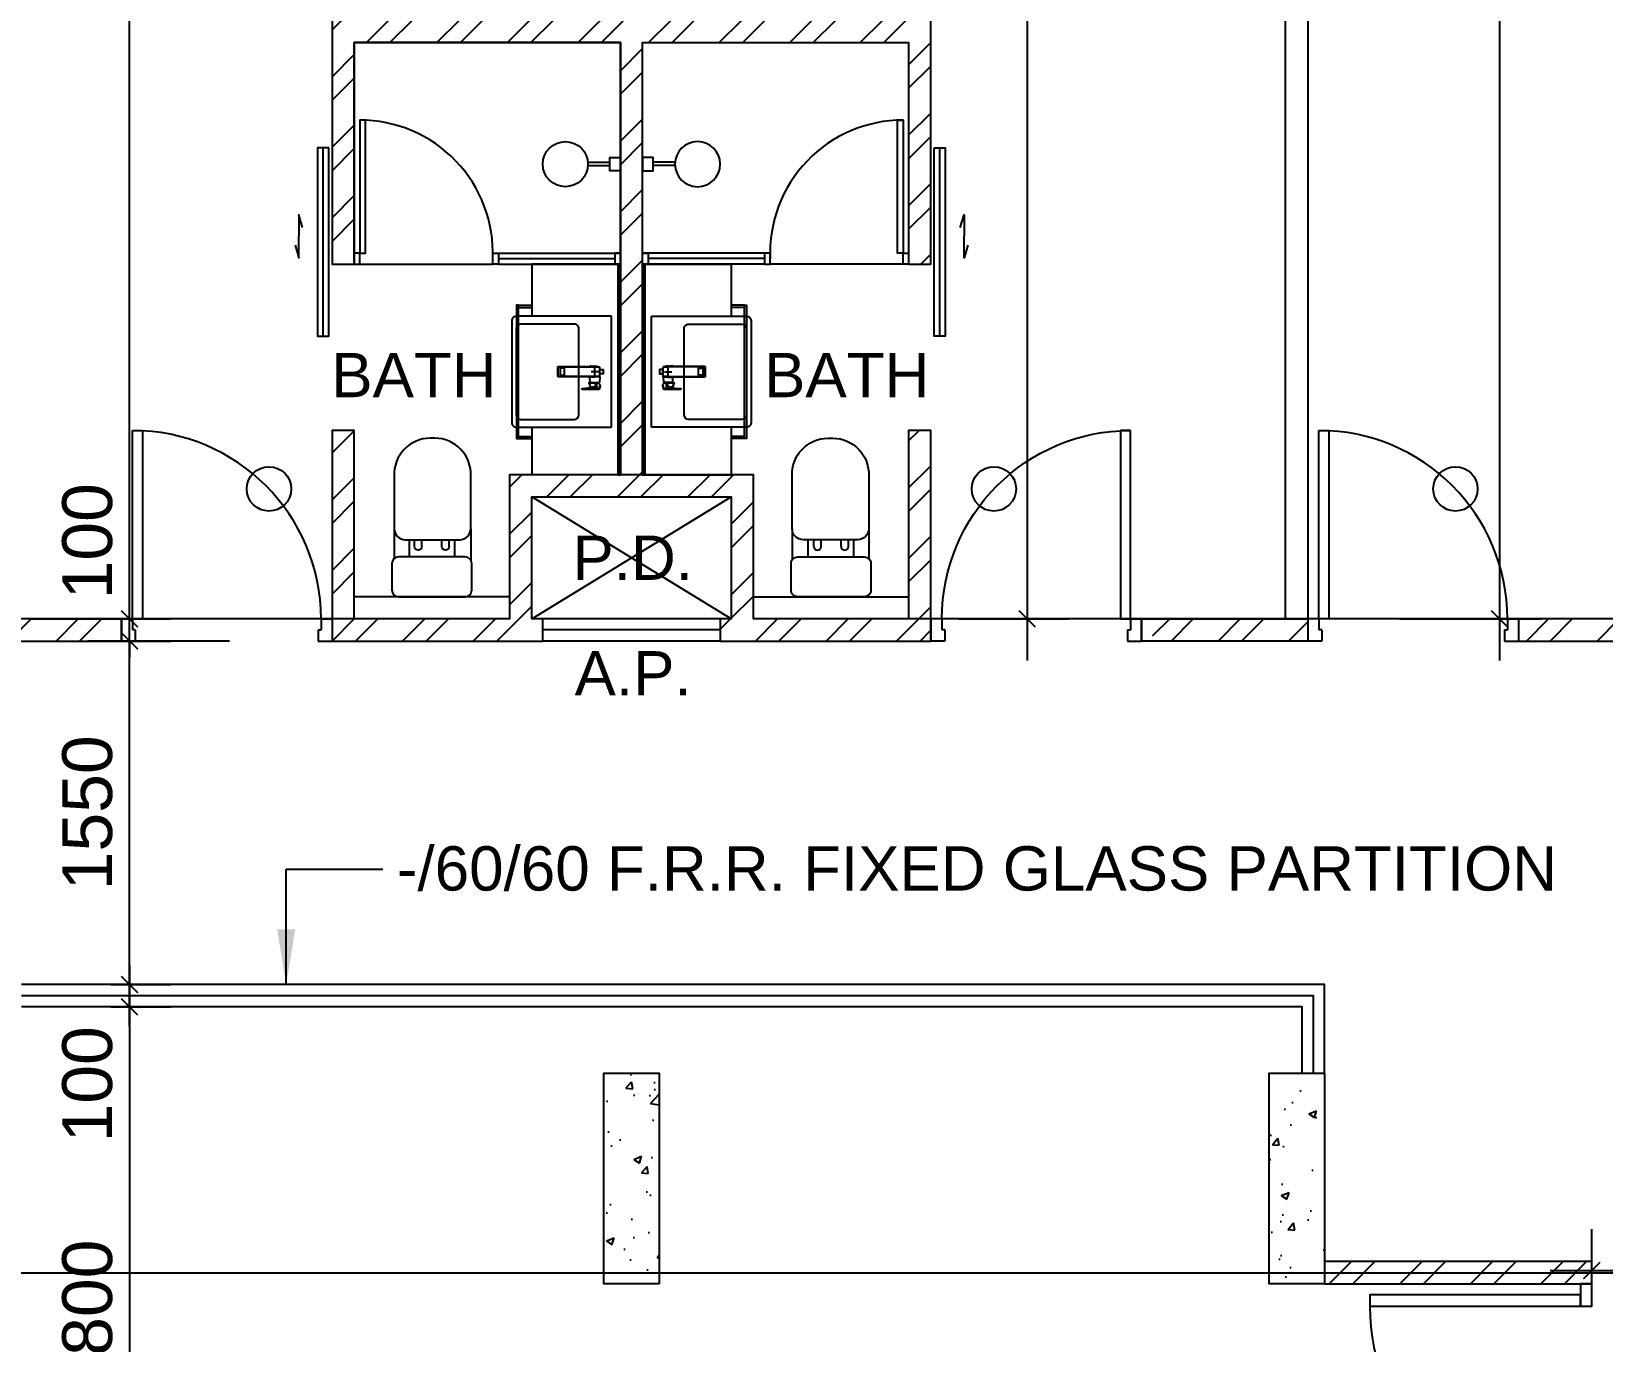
# Model space of a CAD drawing. Header units: millimetres. Extents: x 0 to 70486, y 148 to 42536.
# Drawn here: x 44793 to 51878, y 21307 to 27218 of the extents above; entities that cross this region are included whole.
import ezdxf
from ezdxf.enums import TextEntityAlignment as Align

# ---------------------------------------------------------------- set-up
doc = ezdxf.new("R2010")
doc.units = ezdxf.units.MM
doc.linetypes.add('CENTERX2', pattern=[101.6, 63.5, -12.7, 12.7, -12.7])
doc.layers.get('Defpoints').update_dxf_attribs({"color": 8})
for name, color, linetype in [('arrow', 8, 'Continuous'), ('Default', 8, 'Continuous'), ('Door', 8, 'Continuous'), ('Dry Wall', 8, 'Continuous'), ('FSD', 8, 'Continuous'), ('GBP A.P.', 8, 'Continuous'), ('GBP Dim', 8, 'Continuous'), ('GBP Text 200', 8, 'Continuous'), ('grid', 8, 'CENTERX2'), ('hatch', 8, 'Continuous'), ('LP-Furn built-in', 8, 'Continuous'), ('LP-Furn built-in 2', 8, 'Continuous'), ('LP-Sanitary', 8, 'Continuous'), ('LP-WC', 8, 'Continuous'), ('PD', 8, 'Continuous'), ('PD DOOR', 8, 'Continuous'), ('TEXT', 8, 'Continuous'), ('TEXT Ref', 8, 'Continuous'), ('WALL-NEW', 8, 'Continuous'), ('WALL-STRUCTURE', 8, 'Continuous'), ('WINDOW', 8, 'Continuous'), ('zzz-room mix', 8, 'Continuous')]:
    doc.layers.add(name, color=color, linetype=linetype)
doc.layers.add('LP-Nonplot', color=8, linetype='Continuous', plot=False)
doc.styles.add('BH', font='arial.ttf')
doc.styles.get("Standard").update_dxf_attribs({"font": 'arial.ttf'})
doc.dimstyles.new('200 GBP', dxfattribs={"dimscale": 1.5, "dimtxt": 150, "dimasz": 50, "dimexe": 125, "dimexo": 50, "dimgap": 50, "dimtad": 1, "dimdec": 0, "dimzin": 0, "dimdsep": 46, "dimtxsty": 'BH', "dimblk": 'ARCHTICK', "dimcen": 0.09, "dimdle": 125, "dimclrd": 9, "dimclre": 9, "dimclrt": 1, "dimadec": 0, "dimazin": 0, "dimtfac": 1, "dimtdec": 0, "dimtix": 1, "dimtmove": 2, "dimatfit": 3, "dimldrblk": 'ARCHTICK', "dimfxl": 300, "dimfxlon": 1, "dimtolj": 1, "dimtzin": 0, "dimarcsym": 0})
doc.dimstyles.get("Standard").update_dxf_attribs({"dimtxt": 0.18, "dimasz": 0.18, "dimexe": 0.18, "dimexo": 0.0625, "dimgap": 0.09, "dimtad": 0, "dimtih": 1, "dimtoh": 1, "dimdec": 4, "dimzin": 0, "dimdsep": 46, "dimtxsty": 'Standard', "dimcen": 0.09, "dimadec": 0, "dimazin": 0, "dimtfac": 1, "dimtdec": 4, "dimtofl": 0, "dimtmove": 0, "dimatfit": 3, "dimfxl": 1, "dimtolj": 1, "dimtzin": 0, "dimarcsym": 0})
pattern_1 = [(50, (35989.77, 16687.85), (364.3693, -31.878), [38.1, -419.1]), (355, (35989.77, 16687.85), (-70.486, 382.113), [30.48, -335.28]), (100.451, (36020.13, 16685.2), (293.885, 350.233), [32.38, -356.18]), (46.1842, (35989.77, 16789.45), (542.158, -84.085), [57.15, -628.65]), (96.6356, (36034.95, 16782.45), (474.808, 494.851), [48.57, -534.27]), (351.184, (35989.77, 16789.45), (474.81, 494.85), [45.72, -502.92]), (21, (36040.57, 16764.05), (303.23, -204.531), [38.1, -419.1]), (326, (36040.57, 16764.05), (123.604, 368.376), [30.48, -335.28]), (71.4514, (36065.84, 16747), (426.833, 163.846), [32.38, -356.18]), (37.5, (35989.77, 16687.85), (6.1772, 169.1101), [0, -331.216, 0, -340.36, 0, -336.55]), (7.5, (35989.77, 16687.85), (133.6393, 200.3611), [0, -194.056, 0, -323.596, 0, -128.27]), (327.5, (35876.48, 16687.85), (271.1812, -11.4575), [0, -127, 0, -396.24, 0, -525.78]), (317.5, (35825.68, 16687.85), (296.2584, 50.853), [0, -165.1, 0, -263.144, 0, -373.38])]

# ---------------------------------------------------------------- blocks, each defined once
blk = doc.blocks.new('Door 850')
for p, q in [((38290.6, 34986.6), (38290.6, 35836.6)), ((38290.6, 35836.6), (38335.6, 35836.6)), ((38335.6, 35836.6), (38335.6, 34986.6)), ((38240.6, 34986.6), (38240.6, 34911.6)), ((38290.6, 34986.6), (38240.6, 34986.6)), ((38290.6, 34986.6), (38290.6, 34936.6)), ((38335.6, 34986.6), (38290.6, 34986.6)), ((38303.1, 34936.6), (38290.6, 34936.6)), ((38303.1, 34936.6), (38303.1, 34886.6)), ((39128.1, 34936.6), (39140.6, 34936.6)), ((39128.1, 34936.6), (39128.1, 34886.6)), ((39140.6, 34986.6), (39140.6, 34936.6)), ((39140.6, 34986.6), (39190.6, 34986.6)), ((39190.6, 34986.6), (39190.6, 34911.6)), ((38240.6, 34911.6), (38240.6, 34886.6)), ((38303.1, 34886.6), (38240.6, 34886.6)), ((39128.1, 34886.6), (39190.6, 34886.6)), ((39190.6, 34911.6), (39190.6, 34886.6))]:
    blk.add_line(p, q)
blk.add_arc((38290.6, 34986.6), 850, 359.99995, 89.99772)
blk = doc.blocks.new('pln_toilet')
for p, q in [((-170.1, -306.5), (-170.1, -171.6)), ((175.5, -306.5), (175.5, -165.2)), ((-78.2, -226.9), (-78.2, -256.5)), ((-45, -226.9), (-45, -256.5)), ((44.7, -226.9), (44.7, -256.5)), ((77.9, -226.9), (77.9, -256.5))]:
    blk.add_line(p, q)
for points in [[(180, -30), (180, -149.3, -0.414214), (150, -179.3), (-150, -179.3, -0.414214), (-180, -149.3), (-180, -30, -0.414214), (-150, 0), (150, 0, -0.414214)], [(175.5, -306.5), (175.5, -545.1, -0.424695), (14, -715.1), (-7.8, -715.1, -0.423698), (-170.1, -545.1), (-170.1, -306.5, -0.414214), (-120.1, -256.5), (125.5, -256.5, -0.414214)]]:
    blk.add_lwpolyline(points, format="xyb", close=True)
for points in [[(-101.9, -256.5), (-101.9, -179.3)], [(102.9, -179.3), (102.9, -256.5)]]:
    blk.add_lwpolyline(points)
for centre in [(-61.6, -226.9), (61.3, -226.9)]:
    blk.add_arc(centre, 16.6, 0, 180)
blk = doc.blocks.new('pln_shower head')
at = {"ltscale": 100}
for points in [[(101, 9.1), (200, 9.1)], [(101, -5.9), (200, -5.9)]]:
    blk.add_lwpolyline(points, dxfattribs=at)
at = {"ltscale": 0.5}
blk.add_lwpolyline([(248, 30.1), (248, -29.9), (200, -29.9), (200, 30.1)], close=True, dxfattribs=at)
at = {"ltscale": 100}
blk.add_circle((0, 0), 101.9, dxfattribs=at)
blk = doc.blocks.new('SEANNOT_GROUP2')
at = {"layer": 'Default'}
blk.add_line((81.5, 351.1), (81.5, 317.9), dxfattribs=at)
blk = doc.blocks.new('SEANNOT_GROUP3')
at = {"layer": 'Default'}
blk.add_line((99.8, 335.2), (63.8, 335.2), dxfattribs=at)
blk = doc.blocks.new('ghtfdgd')
at = {"layer": 'LP-Sanitary'}
for p, q in [((79230.7, -114993.6), (79230.7, -114979.6)), ((79231.2, -114979.1), (79250.2, -114979.1)), ((79250.7, -114979.6), (79250.7, -114993.6)), ((79214.2, -115039.6), (79218.2, -114994.6)), ((79217.1, -115027.9), (79214.2, -115039.6)), ((79217.1, -115039.6), (79214.2, -115039.6)), ((79215.7, -115019.1), (79215.7, -115005.6)), ((79215.7, -115005.6), (79217.2, -115005.6)), ((79220.2, -114994.6), (79217.1, -115027.9)), ((79217.5, -115184.4), (79217.1, -115027.9)), ((79220.2, -114994.6), (79218.2, -114994.6)), ((79218.9, -115183.4), (79220.2, -114994.6)), ((79261.1, -114994.6), (79220.2, -114994.6)), ((79250.2, -114994.1), (79231.2, -114994.1)), ((79238.9, -114994.1), (79238.9, -114994.6)), ((79242.4, -114994.6), (79242.4, -114994.1)), ((79263.2, -114994.6), (79261.1, -114994.6)), ((79261.1, -114994.6), (79262.4, -115183.4)), ((79264.2, -115027.9), (79261.1, -114994.6)), ((79263.2, -114994.6), (79288.7, -114996.6)), ((79263.2, -114994.6), (79267.1, -115039.6)), ((79264.2, -115027.9), (79263.8, -115184.4)), ((79264.2, -115027.9), (79267.1, -115039.6)), ((79267.1, -115039.6), (79264.2, -115039.6)), ((79288.7, -115037.7), (79267.1, -115039.6)), ((79288.7, -115037.7), (79288.7, -114996.6)), ((79290.7, -115009.4), (79290.7, -115000.9)), ((79290.7, -115009.6), (79290.7, -115009.4)), ((79290.7, -115010.3), (79290.7, -115009.6)), ((79290.7, -115044.4), (79290.7, -115010.3)), ((79290.7, -115044.7), (79290.7, -115044.4)), ((79290.9, -115010.4), (79310.4, -115018.6)), ((79290.9, -115010.4), (79290.9, -115044.5)), ((79290.9, -115044.5), (79310.4, -115036.3)), ((79310.7, -115017.8), (79291, -115009.5)), ((79291, -115009.5), (79291, -115009.5)), ((79291, -115009.5), (79291, -115009.5)), ((79291, -115044.9), (79310.7, -115036.6)), ((79310.4, -115018.6), (79310.5, -115018.7)), ((79310.4, -115036.3), (79310.5, -115036.2)), ((79310.5, -115018.7), (79310.5, -115027.4)), ((79310.5, -115036.2), (79310.5, -115027.4)), ((79310.7, -115017.8), (79314.8, -115009.2)), ((79313.5, -115028.9), (79313.5, -115020.8)), ((79313.5, -115020.8), (79317.3, -115050.9)), ((79313.5, -115028.9), (79313.5, -115036.9)), ((79313.5, -115036.9), (79317.3, -115075.5)), ((79313.5, -115037), (79317.3, -115075.5)), ((79315.2, -115010.7), (79313.6, -115020.4)), ((79313.6, -115020.5), (79313.6, -115020.4)), ((79317.3, -115050.5), (79313.6, -115020.5)), ((79315.2, -115010.7), (79317.3, -115050.4)), ((79318, -115050.2), (79316, -115010.5)), ((79317.3, -115002.9), (79318.9, -114997.5)), ((79319.4, -115044.7), (79317.3, -115002.9)), ((79317.3, -115050.4), (79317.3, -115050.5)), ((79317.3, -115051.4), (79317.3, -115063.3)), ((79317.7, -115051.6), (79318.9, -115052.3)), ((79317.7, -115063.5), (79317.7, -115051.6)), ((79319.4, -115051), (79318, -115050.2)), ((79318.7, -114997.4), (79318.9, -114997.5)), ((79319.3, -114997.6), (79318.9, -114997.4)), ((79318.9, -114997.5), (79319.4, -114997.7)), ((79318.9, -115074.8), (79318.9, -115052.3)), ((79319.4, -114997.7), (79319.4, -115044.7)), ((79319.4, -115044.7), (79319.4, -115051)), ((79319.8, -115045.3), (79319.8, -114998.3)), ((79319.8, -115051.6), (79319.8, -115045.3)), ((79319.8, -115051.9), (79319.8, -115051.6)), ((79319.8, -115051.9), (79319.8, -115074.4)), ((79317.3, -115075.1), (79317.3, -115063.3)), ((79317.7, -115063.5), (79317.7, -115075.4)), ((79317.7, -115075.4), (79318.9, -115074.8)), ((79318, -115076), (79319.3, -115075.3)), ((79319.8, -115074.4), (79319.8, -115074.6)), ((79218.9, -115183.4), (79217.5, -115184.4)), ((79217.5, -115184.4), (79263.8, -115184.4)), ((79262.4, -115183.4), (79218.9, -115183.4)), ((79225, -115154.8), (79225, -115173.1)), ((79255.3, -115153.8), (79226, -115153.8)), ((79255.3, -115154), (79226, -115154)), ((79226, -115174.1), (79255.3, -115174.1)), ((79256.3, -115173.1), (79256.3, -115154.8)), ((79262.4, -115183.4), (79263.8, -115184.4))]:
    blk.add_line(p, q, dxfattribs=at)
for centre, radius, start, end in [((79231.2, -114979.6), 0.5, 90, 180), ((79250.2, -114979.6), 0.5, 0, 90), ((79240.7, -115019.1), 25, 180, 185.74251), ((79231.2, -114993.6), 0.5, 180, 270), ((79250.2, -114993.6), 0.5, 270, 0), ((79280.3, -115017.1), 20, 56.8024, 65.16541), ((79280.3, -115017.1), 20, 294.83459, 301.61275), ((79290.9, -115000.9), 0.2, 127.85265, 180), ((79290.9, -115044.7), 0.2, 180.01397, 293.04704), ((79511, -115282.7), 357.7, 125.84981, 127.98251), ((79530.3, -115308.3), 389.7, 125.92638, 127.88363), ((79234, -109870), 5139.5, 270.63577, 270.89969), ((79227.2, -108854.2), 6155.7, 270.59451, 270.81562), ((79288.3, -115009.7), 2.67, 3.1953, 9.33669), ((79301.7, -114992.9), 0.28, 69.68638, 135.20106), ((79319.7, -114996.5), 23.1, 247.12521, 247.49949), ((79339.3, -115104.4), 73.6, 112.75714, 112.87481), ((79312.3, -115020.9), 1.23, 6.09456, 11.51592), ((79308.7, -115037.4), 4.84, 5.24499, 7.19277), ((79310.7, -115037.3), 2.83, 5.64545, 8.81471), ((79314, -115009.4), 0.822, 12.82151, 37.37855), ((79314.7, -115011.5), 2.53, 77.49723, 90.78809), ((79315.1, -115009.5), 0.509, 38.0096, 78.40522), ((84763.2, -116562.2), 5664.7, 164.02206, 164.08854), ((79313.8, -115010.5), 2.18, 358.67427, 36.2852), ((79317.8, -115050.7), 0.54, 62.22165, 149.68726), ((79305.3, -115051.3), 11.9, 359.62289, 2.1624), ((79315.7, -115050), 2.38, 342.31294, 353.97204), ((79317.3, -115050.2), 0.738, 359.2113, 2.9985), ((79318.5, -114997.9), 0.689, 55.95421, 80.13248), ((79319, -114998.3), 0.8, 0.00654, 61.47672), ((79319.1, -115051.6), 0.688, 1.5121, 63.73401), ((79313.2, -115075.2), 4.12, 356.11976, 1.38136), ((79317.8, -115075.5), 0.494, 177.69922, 295.85307), ((79318.6, -115075.3), 0.938, 181.08912, 220.22046), ((79319, -115074.6), 0.786, 294.19625, 0.49169)]:
    blk.add_arc(centre, radius, start, end, dxfattribs=at)
for centre, major_axis, ratio, start_param, end_param in [((79290.9, -115000.9), (0.2, 0), 0.870233, 1.308042, 3.141593), ((79290.9, -115009.4), (0.2, 0), 0.870251, 1.333095, 3.141593), ((79290.9, -115010.3), (0.2, 0), 0.5, 3.141593, 4.712389), ((79290.9, -115044.4), (0.2, 0), 0.5, 3.141593, 4.712389), ((79290.9, -115000.9), (0.123, -0.158), 0.834595, 2.099205, 3.141593), ((79290.9, -115000.9), (0.123, -0.158), 0.834595, 3.141593, 3.165459), ((79290.9, -115010), (0.077, 0.836), 0.04975, 4.217846, 5.325586), ((79290.9, -115044.1), (-0.077, 0.836), 0.04975, 2.065339, 3.17308), ((79301.6, -114992.9), (0.117, -0.162), 0.844851, 2.109561, 3.167674), ((79310.4, -115018.2), (-0.311, -0.737), 0.21898, 1.092037, 2.210933), ((79310.4, -115035.9), (-0.311, 0.737), 0.21898, 2.049556, 3.141593), ((79310.5, -115018.3), (-0.309, -0.738), 0.217421, 1.09135, 2.210755), ((79310.5, -115035.8), (-0.309, 0.738), 0.217421, 2.050243, 3.169648), ((79310.4, -115035.9), (-0.311, 0.737), 0.21898, 3.141593, 3.168451), ((79314.3, -115020.6), (-0.782, -0.167), 0.921627, 5.682069, 6.099643), ((79314.3, -115020.8), (-0.794, -0.099), 0.898005, 5.760928, 6.175764), ((79314.3, -115036.7), (0.793, 0.106), 0.789486, 3.026004, 3.133916), ((79314.3, -115036.9), (0.796, 0.077), 0.827125, 3.057559, 3.141593), ((79315.1, -115009.6), (0.173, 0.708), 0.018166, 0.444134, 0.918054), ((79315.3, -115009.6), (0.412, 0.321), 0.549065, 0.513637, 1.195391), ((79315.7, -115010.9), (-0.499, -0.026), 0.868619, 4.118709, 5.82428), ((79316.8, -115003.6), (0.961, -0.275), 0.902908, 1.271288, 1.565184), ((79317.8, -115050.6), (-0.5, -0.016), 0.857677, 4.139605, 5.842177), ((79317.8, -115050.9), (-0.5, -0.02), 0.273668, 4.356492, 6.23412), ((79318.4, -114998), (-0.211, -0.772), 0.117484, 2.694436, 3.141054), ((79318.5, -114998.1), (-0.382, -0.703), 0.237912, 2.705017, 3.14394), ((79319, -114998.3), (-0.382, -0.703), 0.237912, 2.705017, 3.141091), ((79319, -114998.3), (-0.8, 0), 0.876594, 3.141494, 4.164132), ((79319, -115045.3), (-0.8, 0), 0.876594, 3.141494, 4.164132), ((79317.8, -115063.3), (-0.5, 0), 0.5, 0.054498, 1.448623), ((79317.8, -115075.5), (-0.494, 0.079), 0.969108, 0.192451, 2.070079), ((79226, -115154.8), (-1, 0), 0.992546, 4.712389, 6.283185), ((79226, -115154.9), (1, 0), 0.890286, 1.570796, 3.141593), ((79226, -115173.1), (1, 0), 0.992546, 3.141593, 4.712389), ((79255.3, -115154.8), (-1, 0), 0.992546, 3.141593, 4.712389), ((79255.3, -115154.9), (1, 0), 0.890286, 0, 1.570796), ((79255.3, -115173.1), (1, 0), 0.992546, 4.712389, 6.283185)]:
    blk.add_ellipse(centre, major_axis=major_axis, ratio=ratio, start_param=start_param, end_param=end_param, dxfattribs=at)
for points, knots in [([(79291, -115009.5), (79291, -115009.5), (79290.9, -115009.5), (79290.8, -115009.6), (79290.7, -115009.6), (79290.7, -115009.6)], [0, 0, 0, 0, 0.5, 0.5, 1, 1, 1, 1]), ([(79291, -115000.7), (79291, -115000.8), (79291, -115000.8), (79291, -115000.9), (79291, -115001.2), (79291, -115001.4), (79291, -115001.7), (79291, -115002.7), (79291, -115003.8), (79291, -115004.8), (79291, -115006.3), (79291, -115007.8), (79291, -115009.2)], [0, 0, 0, 0, 0.02306, 0.02306, 0.02306, 0.115301, 0.115301, 0.115301, 0.484264, 0.484264, 0.484264, 1, 1, 1, 1]), ([(79301.6, -114992.7), (79301.9, -114992.8), (79302.2, -114992.9), (79302.5, -114993), (79305, -114993.6), (79307.5, -114994.3), (79310.1, -114995), (79312.9, -114995.8), (79315.8, -114996.6), (79318.7, -114997.4)], [0, 0, 0, 0, 0.051688, 0.051688, 0.051688, 0.494848, 0.494848, 0.494848, 1, 1, 1, 1]), ([(79310.5, -115018.7), (79310.9, -115018.8), (79311.2, -115019), (79311.9, -115019.4), (79312.2, -115019.7), (79312.8, -115020.1), (79313, -115020.3), (79313.4, -115020.5), (79313.5, -115020.5), (79313.5, -115020.7)], [0, 0, 0, 0, 0.25, 0.25, 0.5, 0.5, 0.75, 0.75, 1, 1, 1, 1]), ([(79310.5, -115036.2), (79310.9, -115036.1), (79311.2, -115035.9), (79311.9, -115035.6), (79312.2, -115035.5), (79312.8, -115035.6), (79313, -115035.7), (79313.4, -115036.2), (79313.5, -115036.5), (79313.5, -115036.8)], [0, 0, 0, 0, 0.25, 0.25, 0.5, 0.5, 0.75, 0.75, 1, 1, 1, 1]), ([(79313.6, -115020.4), (79313.5, -115020.2), (79313.5, -115020), (79313.3, -115019.6), (79313.2, -115019.3), (79312.7, -115018.8), (79312.3, -115018.6), (79311.6, -115018.2), (79311.2, -115018), (79310.8, -115017.9)], [0, 0, 0, 0, 0.25, 0.25, 0.5, 0.5, 0.75, 0.75, 1, 1, 1, 1]), ([(79310.8, -115036.5), (79311, -115036.5), (79311.3, -115036.3), (79311.8, -115036.2), (79312.2, -115036.1), (79312.5, -115036), (79312.8, -115036), (79313, -115036), (79313.1, -115036.1), (79313.2, -115036.2), (79313.4, -115036.3), (79313.5, -115036.6), (79313.5, -115036.7), (79313.5, -115036.8)], [0, 0, 0, 0, 0.124812, 0.2213171, 0.3092796, 0.3899271, 0.4711589, 0.5451559, 0.6166529, 0.6889172, 0.7974179, 0.8896188, 0.9816515, 0.9816515, 0.9816515, 0.9816515]), ([(79314.8, -115009.2), (79314.8, -115009.2), (79314.9, -115009.2), (79314.9, -115009.2), (79315, -115009.2), (79315, -115009.2), (79315.1, -115009.2), (79315.2, -115009.2)], [0, 0, 0, 0, 0.25, 0.25, 0.5, 0.5, 1, 1, 1, 1]), ([(79317.1, -115002.7), (79317, -115003), (79316.9, -115003.3), (79316.8, -115003.6), (79316.5, -115004.7), (79316.2, -115005.8), (79315.9, -115006.9), (79315.7, -115007.6), (79315.4, -115008.3), (79315.2, -115009)], [0, 0, 0, 0, 0.131954, 0.131954, 0.131954, 0.659772, 0.659772, 0.659772, 1, 1, 1, 1]), ([(79315.2, -115009.2), (79315.2, -115009.2), (79315.2, -115009.2), (79315.2, -115009.2), (79315.2, -115009.2), (79315.2, -115009.2)], [0, 0, 0, 0, 0.5, 0.5, 1, 1, 1, 1]), ([(79315.2, -115009.2), (79315.3, -115009.3), (79315.3, -115009.4), (79315.3, -115009.5), (79315.3, -115009.6), (79315.3, -115009.8), (79315.3, -115009.8), (79315.3, -115009.9), (79315.3, -115010), (79315.2, -115010.2), (79315.2, -115010.3), (79315.2, -115010.5), (79315.2, -115010.6), (79315.2, -115010.7)], [0, 0, 0, 0, 0.125, 0.125, 0.25, 0.25, 0.375, 0.375, 0.5, 0.5, 0.75, 0.75, 1, 1, 1, 1]), ([(79318.7, -114997.4), (79318.6, -114997.5), (79318.6, -114997.7), (79318.5, -114997.9), (79318.2, -114999), (79317.9, -115000.1), (79317.5, -115001.2), (79317.4, -115001.7), (79317.2, -115002.2), (79317.1, -115002.7)], [0, 0, 0, 0, 0.095324, 0.095324, 0.095324, 0.707603, 0.707603, 0.707603, 1, 1, 1, 1]), ([(79317.3, -115050.5), (79317.3, -115050.5), (79317.3, -115050.5), (79317.3, -115050.6), (79317.3, -115050.6), (79317.3, -115050.7), (79317.3, -115050.8), (79317.3, -115050.9)], [0, 0, 0, 0, 0.25, 0.25, 0.5, 0.5, 1, 1, 1, 1]), ([(79317.3, -115051.4), (79317.3, -115051.5), (79317.3, -115051.5), (79317.5, -115051.6), (79317.6, -115051.6), (79317.7, -115051.6)], [0, 0, 0, 0, 0.5, 0.5, 1, 1, 1, 1]), ([(79317.7, -115051.6), (79317.7, -115051.6), (79317.7, -115051.5), (79317.8, -115051.4), (79317.8, -115051.3), (79317.8, -115051.1), (79317.8, -115051), (79317.9, -115050.9), (79317.9, -115050.8), (79317.9, -115050.7)], [0, 0, 0, 0, 0.25, 0.25, 0.5, 0.5, 0.75, 0.75, 1, 1, 1, 1]), ([(79319.4, -115051), (79319.4, -115051), (79319.4, -115051), (79319.4, -115051), (79319.4, -115051), (79319.4, -115051), (79319.4, -115051), (79319.4, -115051.1), (79319.4, -115051.1), (79319.4, -115051.2), (79319.4, -115051.2), (79319.3, -115051.3), (79319.3, -115051.3), (79319.3, -115051.4), (79319.3, -115051.5), (79319.2, -115051.6), (79319.2, -115051.6), (79319.1, -115051.7), (79319.1, -115051.8), (79319, -115051.9), (79319, -115052), (79318.9, -115052.1), (79318.9, -115052.1), (79318.9, -115052.2), (79318.9, -115052.3), (79318.9, -115052.3), (79318.9, -115052.3), (79318.9, -115052.3), (79318.9, -115052.3), (79318.9, -115052.3), (79318.9, -115052.3)], [0, 0, 0, 0, 0.000034, 0.000034, 0.000034, 0.03445, 0.03445, 0.03445, 0.175251, 0.175251, 0.175251, 0.317196, 0.317196, 0.317196, 0.479622, 0.479622, 0.479622, 0.662074, 0.662074, 0.662074, 0.829132, 0.829132, 0.829132, 0.958486, 0.958486, 0.958486, 0.999966, 0.999966, 0.999966, 1, 1, 1, 1]), ([(79319.8, -115051.9), (79319.8, -115052), (79319.7, -115052), (79319.7, -115052.1), (79319.6, -115052.2), (79319.4, -115052.3), (79319.3, -115052.3), (79319.1, -115052.3), (79319, -115052.3), (79318.9, -115052.3)], [0, 0, 0, 0, 0.25, 0.25, 0.5, 0.5, 0.75, 0.75, 1, 1, 1, 1]), ([(79317.3, -115075.1), (79317.3, -115075.2), (79317.3, -115075.2), (79317.5, -115075.3), (79317.6, -115075.3), (79317.7, -115075.4)], [0, 0, 0, 0, 0.5, 0.5, 1, 1, 1, 1]), ([(79319.8, -115074.4), (79319.8, -115074.5), (79319.7, -115074.5), (79319.7, -115074.6), (79319.6, -115074.7), (79319.4, -115074.8), (79319.3, -115074.8), (79319.1, -115074.8), (79319, -115074.8), (79318.9, -115074.8)], [0, 0, 0, 0, 0.25, 0.25, 0.5, 0.5, 0.75, 0.75, 1, 1, 1, 1]), ([(79319.3, -115075.3), (79319.3, -115075.3), (79319.3, -115075.3), (79319.2, -115075.3), (79319.2, -115075.3), (79319.1, -115075.3), (79319.1, -115075.2), (79319, -115075.2), (79319, -115075.1), (79318.9, -115075.1), (79318.9, -115075), (79318.9, -115074.9), (79318.9, -115074.9), (79318.9, -115074.9), (79318.9, -115074.8), (79318.9, -115074.8), (79318.9, -115074.8), (79318.9, -115074.8), (79318.9, -115074.8)], [0.3296223, 0.3296223, 0.3296223, 0.3296223, 0.4796217, 0.4796217, 0.4796217, 0.6620737, 0.6620737, 0.6620737, 0.829132, 0.829132, 0.829132, 0.9584856, 0.9584856, 0.9584856, 0.9999655, 0.9999655, 0.9999655, 1, 1, 1, 1])]:
    blk.add_open_spline(points, degree=3, knots=knots, dxfattribs=at)
for points, degree in [([(79301.8, -114992.7), (79301.7, -114992.6), (79301.7, -114992.7), (79301.6, -114992.7)], 3), ([(79318.6, -114997.3), (79316.3, -114996.6), (79310.7, -114995.1), (79301.8, -114992.7)], 3), ([(79313.5, -115028.9), (79313.5, -115028.4), (79313.4, -115028), (79312.3, -115027.4), (79311.4, -115027.4), (79310.5, -115027.4)], 5), ([(79317.9, -115075.9), (79317.9, -115076), (79318, -115076), (79318, -115075.9)], 3)]:
    blk.add_open_spline(points, degree=degree, dxfattribs=at)
at = {"layer": 'LP-Nonplot'}
for name in ['SEANNOT_GROUP3', 'SEANNOT_GROUP2']:
    blk.add_blockref(name, (79159.1, -115352.3), dxfattribs=at)
blk = doc.blocks.new('SINK')
at = {"layer": 'LP-Sanitary'}
blk.add_line((-74936.8, -44774), (-75436.8, -44774), dxfattribs=at)
blk.add_lwpolyline([(-75436.8, -44774), (-75436.8, -45203.2, 0.414214), (-75416.8, -45223.2), (-74956.8, -45223.2, 0.414214), (-74936.8, -45203.2), (-74936.8, -44774)], format="xyb", dxfattribs=at)
blk.add_lwpolyline([(-75401.8, -44941.1), (-75401.8, -45183.3, 0.414117), (-75381.8, -45203.2), (-74991.8, -45203.2, 0.41431), (-74971.8, -45183.2), (-74971.8, -44941.1, 0.414117), (-74991.8, -44921.1), (-75381.8, -44921.1, 0.41431)], format="xyb", close=True, dxfattribs=at)
at = {"layer": 'LP-Furn built-in'}
blk.add_blockref('ghtfdgd', (-154427.4, 70168.1), dxfattribs=at)
blk = doc.blocks.new('pln_sink 1100x380')
at = {"ltscale": 1000}
for p, q in [((0, 0), (400, 0)), ((400, 0), (400, -235)), ((459.9, -184.9), (400, -184.9)), ((459.9, -194.9), (400, -194.9)), ((400, -735), (400, -950)), ((459.9, -776.6), (400, -776.6)), ((459.9, -786.6), (400, -786.6)), ((0, -950), (400, -950))]:
    blk.add_line(p, q, dxfattribs=at)
for points in [[(10, -950), (10, 0), (0, 0), (0, -950), (10, -950)], [(10, 0), (10, -950), (0, -950), (0, 0), (10, 0)]]:
    blk.add_lwpolyline(points, dxfattribs=at)
at = {"ltscale": 200}
blk.add_lwpolyline([(459.9, -184.9), (468.4, -184.9), (468.4, -786.6), (459.9, -786.6)], close=True, dxfattribs=at)
at = {"layer": 'LP-Furn built-in', "extrusion": (0, 0, -1), "zscale": -1, "rotation": 270}
blk.add_blockref('SINK', (44734, -75671.8), dxfattribs=at)
blk = doc.blocks.new('_ArchTick')
at = {"color": 0, "const_width": 0.1}
blk.add_lwpolyline([(0.5, 0.5), (-0.5, -0.5)], dxfattribs=at)
blk = doc.blocks.new('*D309')
at = {"layer": 'Defpoints', "color": 0, "transparency": 16777216}
for p in [(50537.9, 32188.1), (50549, 24567.7), (51414.1, 24567.7)]:
    blk.add_point(p, dxfattribs=at)
at = {"layer": 'GBP Dim', "color": 9, "lineweight": -2, "transparency": 16777216}
for p, q in [((51414.1, 32375.6), (51414.1, 24380.2)), ((50964.1, 32188.1), (51601.6, 32188.1)), ((50964.1, 24567.7), (51601.6, 24567.7))]:
    blk.add_line(p, q, dxfattribs=at)
at = {"layer": 'GBP Dim', "color": 9, "lineweight": -2, "transparency": 16777216, "xscale": 75, "yscale": 75, "zscale": 75}
for p, rotation in [((51414.1, 32188.1), 90), ((51414.1, 24567.7), 270)]:
    blk.add_blockref('_ArchTick', p, dxfattribs=dict(at, rotation=rotation))
at = {"layer": 'GBP Dim', "transparency": 16777216, "insert": (51224.2, 28377.9), "char_height": 225, "attachment_point": 5, "rotation": 90, "style": 'BH'}
blk.add_mtext('\\A1;7620', dxfattribs=at)
blk = doc.blocks.new('*D310')
at = {"layer": 'Defpoints', "color": 0, "transparency": 16777216}
for p in [(47549, 31817.5), (48899, 24567.7), (49283.2, 24567.7)]:
    blk.add_point(p, dxfattribs=at)
at = {"layer": 'GBP Dim', "color": 9, "lineweight": -2, "transparency": 16777216}
for p, q in [((49283.2, 32005), (49283.2, 24380.2)), ((48833.2, 31817.5), (49470.7, 31817.5)), ((48974, 24567.7), (49470.7, 24567.7))]:
    blk.add_line(p, q, dxfattribs=at)
at = {"layer": 'GBP Dim', "color": 9, "lineweight": -2, "transparency": 16777216, "xscale": 75, "yscale": 75, "zscale": 75}
for p, rotation in [((49283.2, 31817.5), 90), ((49283.2, 24567.7), 270)]:
    blk.add_blockref('_ArchTick', p, dxfattribs=dict(at, rotation=rotation))
at = {"layer": 'GBP Dim', "transparency": 16777216, "insert": (49093.4, 28192.6), "char_height": 225, "attachment_point": 5, "rotation": 90, "style": 'BH'}
blk.add_mtext('\\A1;7250', dxfattribs=at)
blk = doc.blocks.new('*D311')
at = {"layer": 'Defpoints', "color": 0, "transparency": 16777216}
for p in [(44549, 32102.9), (45235.8, 32102.9), (44349, 24567.7)]:
    blk.add_point(p, dxfattribs=at)
at = {"layer": 'GBP Dim', "color": 9, "lineweight": -2, "transparency": 16777216}
for p, q in [((45235.8, 24380.2), (45235.8, 32290.4)), ((44785.8, 32102.9), (45423.3, 32102.9)), ((44785.8, 24567.7), (45423.3, 24567.7))]:
    blk.add_line(p, q, dxfattribs=at)
at = {"layer": 'GBP Dim', "color": 9, "lineweight": -2, "transparency": 16777216, "xscale": 75, "yscale": 75, "zscale": 75}
for p, rotation in [((45235.8, 32102.9), 90), ((45235.8, 24567.7), 270)]:
    blk.add_blockref('_ArchTick', p, dxfattribs=dict(at, rotation=rotation))
at = {"layer": 'GBP Dim', "transparency": 16777216, "insert": (45045.9, 28335.3), "char_height": 225, "attachment_point": 5, "rotation": 90, "style": 'BH'}
blk.add_mtext('\\A1;7535', dxfattribs=at)
blk = doc.blocks.new('*D313')
at = {"layer": 'Defpoints', "color": 0, "transparency": 16777216}
for p in [(53399, 21627.6), (51829, 21567.9), (53399, 21567.9)]:
    blk.add_point(p, dxfattribs=at)
at = {"layer": 'GBP Dim', "color": 9, "lineweight": -2, "transparency": 16777216}
for p, q in [((51829, 21627.6), (51829, 21815.1)), ((53399, 21627.6), (53399, 21815.1)), ((51641.5, 21627.6), (53586.5, 21627.6))]:
    blk.add_line(p, q, dxfattribs=at)
at = {"layer": 'GBP Dim', "color": 9, "lineweight": -2, "transparency": 16777216, "xscale": 75, "yscale": 75, "zscale": 75, "rotation": 180}
blk.add_blockref('_ArchTick', (51829, 21627.6), dxfattribs=at)
at = {"layer": 'GBP Dim', "color": 9, "lineweight": -2, "transparency": 16777216, "xscale": 75, "yscale": 75, "zscale": 75}
blk.add_blockref('_ArchTick', (53399, 21627.6), dxfattribs=at)
at = {"layer": 'GBP Dim', "transparency": 16777216, "insert": (52614, 21817.5), "char_height": 225, "attachment_point": 5, "style": 'BH'}
blk.add_mtext('\\A1;1570', dxfattribs=at)
blk = doc.blocks.new('*D333')
at = {"layer": 'Defpoints', "color": 0, "transparency": 16777216}
for p in [(45235.8, 24467.6), (50876.8, 24467.6), (45076.8, 22917.7)]:
    blk.add_point(p, dxfattribs=at)
at = {"layer": 'GBP Dim', "color": 9, "lineweight": -2, "transparency": 16777216}
for p, q in [((45235.8, 22730.2), (45235.8, 24655.1)), ((45685.8, 24467.6), (45048.3, 24467.6)), ((45151.8, 22917.7), (45423.3, 22917.7))]:
    blk.add_line(p, q, dxfattribs=at)
at = {"layer": 'GBP Dim', "color": 9, "lineweight": -2, "transparency": 16777216, "xscale": 75, "yscale": 75, "zscale": 75}
for p, rotation in [((45235.8, 24467.6), 90), ((45235.8, 22917.7), 270)]:
    blk.add_blockref('_ArchTick', p, dxfattribs=dict(at, rotation=rotation))
at = {"layer": 'GBP Dim', "transparency": 16777216, "insert": (45046, 23692.7), "char_height": 225, "attachment_point": 5, "rotation": 90, "style": 'BH'}
blk.add_mtext('\\A1;1550', dxfattribs=at)
blk = doc.blocks.new('*D334')
at = {"layer": 'Defpoints', "color": 0, "transparency": 16777216}
for p in [(45943.8, 22817.7), (45235.8, 20017.9), (45943.8, 20017.9)]:
    blk.add_point(p, dxfattribs=at)
at = {"layer": 'GBP Dim', "color": 9, "lineweight": -2, "transparency": 16777216}
for p, q in [((45235.8, 23005.2), (45235.8, 19830.4)), ((45685.8, 22817.7), (45048.3, 22817.7)), ((45685.8, 20017.9), (45048.3, 20017.9))]:
    blk.add_line(p, q, dxfattribs=at)
at = {"layer": 'GBP Dim', "color": 9, "lineweight": -2, "transparency": 16777216, "xscale": 75, "yscale": 75, "zscale": 75}
for p, rotation in [((45235.8, 22817.7), 90), ((45235.8, 20017.9), 270)]:
    blk.add_blockref('_ArchTick', p, dxfattribs=dict(at, rotation=rotation))
at = {"layer": 'GBP Dim', "transparency": 16777216, "insert": (45046, 21417.8), "char_height": 225, "attachment_point": 5, "rotation": 90, "style": 'BH'}
blk.add_mtext('\\A1;2800', dxfattribs=at)
blk = doc.blocks.new('*D370')
at = {"layer": 'Defpoints', "color": 0, "transparency": 16777216}
for p in [(48849, 28988.8), (48749, 27167.8), (48849, 27167.7)]:
    blk.add_point(p, dxfattribs=at)
at = {"layer": 'GBP Dim', "color": 9, "lineweight": -2, "transparency": 16777216}
for p, q in [((48749, 28538.8), (48749, 29176.3)), ((48849, 28538.8), (48849, 29176.3)), ((48749, 28988.8), (48674, 28988.8)), ((48749, 28988.8), (48849, 28988.8)), ((48849, 28988.8), (48924, 28988.8))]:
    blk.add_line(p, q, dxfattribs=at)
at = {"layer": 'GBP Dim', "color": 9, "lineweight": -2, "transparency": 16777216, "xscale": 75, "yscale": 75, "zscale": 75}
blk.add_blockref('_ArchTick', (48749, 28988.8), dxfattribs=at)
at = {"layer": 'GBP Dim', "color": 9, "lineweight": -2, "transparency": 16777216, "xscale": 75, "yscale": 75, "zscale": 75, "rotation": 180}
blk.add_blockref('_ArchTick', (48849, 28988.8), dxfattribs=at)
at = {"layer": 'GBP Dim', "transparency": 16777216, "insert": (48799, 29178.7), "char_height": 225, "attachment_point": 5, "style": 'BH'}
blk.add_mtext('\\A1;100', dxfattribs=at)
blk = doc.blocks.new('*D482')
at = {"layer": 'Defpoints', "color": 0, "transparency": 16777216}
for p in [(45076.8, 24567.7), (45235.8, 24567.7), (45076.8, 24467.7)]:
    blk.add_point(p, dxfattribs=at)
at = {"layer": 'GBP Dim', "color": 9, "lineweight": -2, "transparency": 16777216}
for p, q in [((45235.8, 24567.7), (45235.8, 24642.7)), ((45151.8, 24567.7), (45423.3, 24567.7)), ((45235.8, 24467.7), (45235.8, 24567.7)), ((45151.8, 24467.7), (45423.3, 24467.7)), ((45235.8, 24467.7), (45235.8, 24392.7))]:
    blk.add_line(p, q, dxfattribs=at)
at = {"layer": 'GBP Dim', "color": 9, "lineweight": -2, "transparency": 16777216, "xscale": 75, "yscale": 75, "zscale": 75}
for p, rotation in [((45235.8, 24567.7), 270), ((45235.8, 24467.7), 90)]:
    blk.add_blockref('_ArchTick', p, dxfattribs=dict(at, rotation=rotation))
at = {"layer": 'GBP Dim', "transparency": 16777216, "insert": (45046, 24917.7), "char_height": 225, "attachment_point": 5, "rotation": 90, "style": 'BH'}
blk.add_mtext('\\A1;100', dxfattribs=at)
blk = doc.blocks.new('*D483')
at = {"layer": 'Defpoints', "color": 0, "transparency": 16777216}
for p in [(45076.8, 22917.7), (45235.8, 22917.7), (45076.8, 22817.7)]:
    blk.add_point(p, dxfattribs=at)
at = {"layer": 'GBP Dim', "color": 9, "lineweight": -2, "transparency": 16777216}
for p, q in [((45235.8, 22917.7), (45235.8, 22992.7)), ((45151.8, 22917.7), (45423.3, 22917.7)), ((45235.8, 22817.7), (45235.8, 22917.7)), ((45151.8, 22817.7), (45423.3, 22817.7)), ((45235.8, 22817.7), (45235.8, 22742.7))]:
    blk.add_line(p, q, dxfattribs=at)
at = {"layer": 'GBP Dim', "color": 9, "lineweight": -2, "transparency": 16777216, "xscale": 75, "yscale": 75, "zscale": 75}
for p, rotation in [((45235.8, 22917.7), 270), ((45235.8, 22817.7), 90)]:
    blk.add_blockref('_ArchTick', p, dxfattribs=dict(at, rotation=rotation))
at = {"layer": 'GBP Dim', "transparency": 16777216, "insert": (45046, 22467.7), "char_height": 225, "attachment_point": 5, "rotation": 90, "style": 'BH'}
blk.add_mtext('\\A1;100', dxfattribs=at)
blk = doc.blocks.new('A$C65CE4B9A')
at = {"layer": 'grid', "ltscale": 200}
blk.add_line((-66500, -6750), (0, -6750), dxfattribs=at)

msp = doc.modelspace()

# ---------------------------------------------------------------- hatches: boundary and pattern name
at = {"layer": 'hatch'}
h = msp.add_hatch(dxfattribs=at)
h.set_pattern_fill('ANSI32', color=256, scale=600, style=0)
h.set_pattern_definition([(45, (51498.98, 21567.82), (-159.099, 159.099), []), (45, (51605.05, 21567.82), (-159.099, 159.099), [])])
h.paths.add_polyline_path([(55774, 21842.9), (55674, 21842.9), (55674, 21567.9), (56374, 21567.8), (56374, 21667.8), (55773.9, 21667.7), (55774, 21842.9)])
h.paths.add_polyline_path([(56624, 22517.9), (56624, 22767.7), (55774.1, 22767.7), (55774.1, 27367.7), (56374, 27367.7), (56374, 27467.7), (55774, 27467.7), (55774.2, 27517.7), (55674, 27517.7), (55674, 24567.7), (51499, 24567.7), (51499, 24467.7), (53399, 24467.7), (53399, 22717.9), (53499, 22717.9), (53499, 24467.7), (55674, 24467.7), (55674, 22242.9), (55774, 22242.9), (55774.1, 22667.7), (56524, 22667.7), (56524, 22517.9), (56624, 22517.9)])
h = msp.add_hatch(dxfattribs=at)
h.set_pattern_fill('ANSI32', color=256, scale=600, style=0)
h.set_pattern_definition([(45, (46149, 24467.73), (-159.099, 159.099), []), (45, (46255.07, 24467.73), (-159.099, 159.099), [])])
h.paths.add_polyline_path([(47449, 27367.8), (47449, 27267.8), (46149, 27267.8), (46149, 26167.7), (46249, 26167.7), (46249, 27167.8), (47449, 27167.8), (47449, 25217.7), (46949, 25217.7), (46949, 24567.7), (46249, 24567.7), (46249, 25417.7), (46149, 25417.7), (46149, 24467.7), (47099, 24467.7), (47099, 24567.7), (47049, 24567.7), (47049, 25117.7), (47949, 25117.7), (47949, 24567.7), (47899, 24567.7), (47899, 24467.7), (48849, 24467.7), (48849, 25417.7), (48749, 25417.7), (48749, 24567.7), (48049, 24567.7), (48049, 25217.7), (47549, 25217.7), (47549, 27167.8), (48749, 27167.8), (48749, 26167.7), (48849, 26167.7), (48849, 27267.8), (47549, 27267.8), (47549, 27367.8)])
h = msp.add_hatch(dxfattribs=at)
h.set_pattern_fill('ANSI32', color=256, scale=600, style=0)
h.set_pattern_definition([(45, (-1501, -6982.21), (-159.099, 159.099), []), (45, (-1394.93, -6982.21), (-159.099, 159.099), [])])
h.paths.add_polyline_path([(45149, 24467.7), (45149, 24567.7), (44349, 24567.7), (44349, 25667.8), (44249, 25667.8), (44249, 24467.7)])
h = msp.add_hatch(dxfattribs=at)
h.set_pattern_fill('ANSI32', color=256, scale=600, style=0)
h.set_pattern_definition([(45, (322171.65, -92979.3), (-159.09903, 159.09903), []), (45, (322277.71, -92979.3), (-159.09903, 159.09903), [])])
h.paths.add_polyline_path([(50549, 24467.7), (49849, 24467.7), (49849, 24567.7), (50549, 24567.7)])
h = msp.add_hatch(dxfattribs=at)
h.set_pattern_fill('AR-CONC', color=256, scale=2, style=0)
h.set_pattern_definition(pattern_1)
h.paths.add_polyline_path([(47624, 21567.8), (47374, 21567.8), (47374, 22517.8), (47624, 22517.8)])
h = msp.add_hatch(dxfattribs=at)
h.set_pattern_fill('AR-CONC', color=256, scale=2, style=0)
h.set_pattern_definition(pattern_1)
h.paths.add_polyline_path([(50624, 21567.8), (50374, 21567.8), (50374, 22517.8), (50624, 22517.8)])
h = msp.add_hatch(dxfattribs=at)
h.set_pattern_fill('ANSI32', color=256, scale=600, style=0)
h.set_pattern_definition([(45, (-1501, -7032.31), (-159.099, 159.099), []), (45, (-1394.93, -7032.31), (-159.099, 159.099), [])])
h.paths.add_polyline_path([(51829, 21667.8), (50624, 21667.8), (50624, 21567.8), (51829, 21567.8)])

# ---------------------------------------------------------------- linework, layer by layer
at = {"layer": 'Door'}
msp.add_lwpolyline([(51779, 21467.7), (51829, 21467.7), (51829, 21567.7), (51779, 21567.7)], close=True, dxfattribs=at)
msp.add_lwpolyline([(51779, 21517.7), (50829, 21517.7), (50829, 21467.7), (51779, 21467.7), (51779, 21517.7)], dxfattribs=at)
at = {"layer": 'Door', "ltscale": 1000}
msp.add_arc((51779, 21467.7), 950, 180, 267.54156, dxfattribs=at)
at = {"layer": 'Dry Wall'}
msp.add_lwpolyline([(50549, 24567.7), (50449, 24567.7), (50449, 27367.8), (50549, 27367.8)], close=True, dxfattribs=at)
at = {"layer": 'FSD'}
for centre in [(45864.5, 25153.8), (49133.5, 25153.8), (51214.5, 25153.8)]:
    msp.add_circle(centre, 100, dxfattribs=at)
at = {"layer": 'LP-Furn built-in 2'}
for points in [[(46133.9, 26692.7), (46083.9, 26692.7), (46083.9, 25842.7), (46133.9, 25842.7)], [(48864.1, 26692.7), (48914.1, 26692.7), (48914.1, 25842.7), (48864.1, 25842.7)]]:
    msp.add_lwpolyline(points, close=True, dxfattribs=at)
for points in [[(46108.9, 25842.7), (46108.9, 26692.7)], [(48889.1, 25842.7), (48889.1, 26692.7)], [(46016.2, 26333.5), (45999, 26391.1), (45999, 26293.9)], [(48981.8, 26333.5), (48999, 26391.1), (48999, 26293.9)], [(45981.8, 26254.2), (45999, 26196.6), (45999, 26293.9)], [(49016.2, 26254.2), (48999, 26196.6), (48999, 26293.9)]]:
    msp.add_lwpolyline(points, dxfattribs=at)
at = {"layer": 'LP-Sanitary'}
for points in [[(47449, 26167.7), (47449, 27167.8), (46249, 27167.8), (46249, 26217.7)], [(47549, 26167.7), (47549, 27167.8), (48749, 27167.8), (48749, 26217.7)], [(46899, 26217.7), (47449, 26217.7), (47449, 26217.7)], [(47449, 26217.7), (47424, 26217.7), (47424, 26167.7), (47449, 26167.7)], [(48099, 26217.7), (47549, 26217.7), (47549, 26217.7)], [(47549, 26217.7), (47574, 26217.7), (47574, 26167.7), (47549, 26167.7)], [(46274, 26167.7), (46874, 26167.7)], [(46899, 26167.7), (47449, 26167.7), (47449, 26192.7)], [(46899, 26192.7), (47424, 26192.7)], [(48099, 26167.7), (47549, 26167.7), (47549, 26192.7)], [(48099, 26192.7), (47574, 26192.7)], [(48724, 26167.7), (48124, 26167.7)]]:
    msp.add_lwpolyline(points, dxfattribs=at)
for points in [[(46299, 26817.7), (46274, 26817.7), (46274, 26217.7), (46299, 26217.7)], [(48699, 26817.7), (48724, 26817.7), (48724, 26217.7), (48699, 26217.7)], [(46274, 26217.7), (46249, 26217.7), (46249, 26167.7), (46274, 26167.7)], [(46874, 26217.7), (46899, 26217.7), (46899, 26167.7), (46874, 26167.7)], [(48124, 26217.7), (48099, 26217.7), (48099, 26167.7), (48124, 26167.7)], [(48724, 26217.7), (48749, 26217.7), (48749, 26167.7), (48724, 26167.7)]]:
    msp.add_lwpolyline(points, close=True, dxfattribs=at)
for centre, start, end in [((46274, 26217.7), 357.61155, 89.99996), ((48724, 26217.7), 90.00004, 182.38845)]:
    msp.add_arc(centre, 600, start, end, dxfattribs=at)
at = {"layer": 'LP-WC'}
for points in [[(46949, 24667.7), (46249, 24667.7)], [(48049, 24667.7), (48749, 24667.7)]]:
    msp.add_lwpolyline(points, dxfattribs=at)
at = {"layer": 'PD', "ltscale": 20}
for points in [[(47949, 24567.7), (47049, 25117.7)], [(47049, 24567.7), (47949, 25117.7)]]:
    msp.add_lwpolyline(points, dxfattribs=at)
at = {"layer": 'PD'}
for points in [[(47899, 24567.7), (47094.1, 24567.7)], [(47899, 24467.7), (47099, 24467.7)]]:
    msp.add_lwpolyline(points, dxfattribs=at)
at = {"layer": 'PD DOOR'}
msp.add_lwpolyline([(47898.9, 24517.7), (47099, 24517.7)], dxfattribs=at)
at = {"layer": 'WALL-NEW'}
for points in [[(55774, 22242.9), (55774.1, 22667.8), (56524, 22667.8), (56524, 22517.8), (56624, 22517.8), (56624, 22767.8), (55774.1, 22767.8), (55774.1, 27367.8), (56374, 27367.8), (56374, 27467.7), (55774, 27467.7), (55774.2, 27517.7), (55674, 27517.7), (55674, 24567.6), (51499, 24567.7), (51499, 24467.7), (55674, 24467.7), (55674, 22242.9)], [(46149, 27267.8), (46149, 26167.7), (46249, 26167.7), (46249, 27167.8), (47449, 27167.8), (47449, 25217.7), (46949, 25217.7), (46949, 24567.7), (46249, 24567.7), (46249, 25417.7), (46149, 25417.7), (46149, 24467.7), (47099, 24467.7), (47099, 24567.7), (47049, 24567.7), (47049, 25117.7), (47949, 25117.7), (47949, 24567.7), (47899, 24567.7), (47899, 24467.7), (48849, 24467.7), (48849, 25417.7), (48749, 25417.7), (48749, 24567.7), (48049, 24567.7), (48049, 25217.7), (47549, 25217.7), (47549, 27167.8), (48749, 27167.8), (48749, 26167.7), (48849, 26167.7), (48849, 27267.8)], [(44749, 24467.7), (45199, 24467.7), (45199, 24567.7), (44749, 24567.7)], [(50549, 24467.7), (49799, 24467.7), (49799, 24567.7), (50549, 24567.7), (50549, 24467.7)]]:
    msp.add_lwpolyline(points, dxfattribs=at)
for points in [[(44249, 25567.8), (44249, 24467.7), (45199, 24467.7), (45199, 24567.7), (44349, 24567.7), (44349, 25567.8)], [(44249, 25567.8), (44249, 24467.7), (45199, 24467.7), (45199, 24567.7), (44349, 24567.7), (44349, 25567.8)], [(51829, 21667.8), (50624, 21667.8), (50624, 21567.8), (51829, 21567.8)]]:
    msp.add_lwpolyline(points, close=True, dxfattribs=at)
at = {"layer": 'WALL-STRUCTURE'}
for points in [[(47624, 21567.8), (47374, 21567.8), (47374, 22517.8), (47624, 22517.8)], [(50624, 21567.8), (50374, 21567.8), (50374, 22517.8), (50624, 22517.8)]]:
    msp.add_lwpolyline(points, close=True, dxfattribs=at)
at = {"layer": 'WINDOW'}
for points in [[(50624, 22517.9), (50624, 22917.7), (44749, 22917.7)], [(50574, 22517.9), (50574, 22867.7), (44749, 22867.7)], [(50524, 22517.9), (50524, 22817.7), (44749, 22817.7)]]:
    msp.add_lwpolyline(points, dxfattribs=at)
at = {"layer": 'zzz-room mix'}
msp.add_lwpolyline([(57599.1, 21667.8), (56624, 21667.8), (56624, 22767.8), (55774.1, 22767.8), (55774.1, 24567.6), (48049, 24567.6), (48049, 25217.7), (46949, 25217.7), (46949, 24567.7), (44349, 24567.7)], dxfattribs=at)

# ---------------------------------------------------------------- block references
at = {"layer": 'Door'}
for p, rotation in [((6958.5, -10418.9), 4.162146525476884e-05), ((12308.5, -10418.9), 4.162146525476887e-05)]:
    msp.add_blockref('Door 850', p, dxfattribs=dict(at, rotation=rotation))
at = {"layer": 'Door', "xscale": -1, "rotation": 4.162146523434274e-05}
msp.add_blockref('Door 850', (88039.6, -10418.8), dxfattribs=at)
at = {"layer": 'LP-Sanitary'}
for name, p in [('pln_shower head', (47201, 26619)), ('pln_sink 1100x380', (47549, 26167.7))]:
    msp.add_blockref(name, p, dxfattribs=at)
at = {"layer": 'LP-Sanitary', "xscale": -1}
for name, p in [('pln_shower head', (47797, 26619)), ('pln_sink 1100x380', (47449, 26167.7))]:
    msp.add_blockref(name, p, dxfattribs=at)
at = {"layer": 'LP-Sanitary', "xscale": -1, "rotation": 180}
msp.add_blockref('pln_toilet', (46599, 24667.7), dxfattribs=at)
at = {"layer": 'LP-Sanitary', "rotation": 180}
msp.add_blockref('pln_toilet', (48399, 24667.7), dxfattribs=at)
at = {"layer": 'TEXT Ref'}
msp.add_blockref('A$C65CE4B9A', (67500, 28367.9), dxfattribs=at)

# ---------------------------------------------------------------- texts
at = {"layer": 'GBP A.P.', "style": 'BH'}
msp.add_text('A.P.', height=200, rotation=0.00004, dxfattribs=at).set_placement((47506.5, 24222), align=Align.CENTER)
at = {"layer": 'GBP Text 200', "style": 'BH'}
for p in [(46518, 25567.6), (48469.7, 25567.6)]:
    msp.add_text('BATH', height=200, dxfattribs=at).set_placement(p, align=Align.CENTER)
msp.add_text('-/60/60 F.R.R. FIXED GLASS PARTITION', height=200, dxfattribs=at).set_placement((46441, 23341.9))
at = {"layer": 'TEXT', "style": 'BH'}
msp.add_text('P.D.', height=200, dxfattribs=at).set_placement((47504.8, 24743.5), align=Align.CENTER)

# ---------------------------------------------------------------- dimensions: what is measured, and where the dimension line sits
at = {"layer": 'GBP Dim'}
for base, p1, p2, picture, middle in [((51414.1, 24567.7), (50537.9, 32188.1), (50549, 24567.7), '*D309', (51224.2, 28377.9)), ((45235.8, 32102.9), (44349, 24567.7), (44549, 32102.9), '*D311', (45045.9, 28335.3)), ((49283.2, 24567.7), (47549, 31817.5), (48899, 24567.7), '*D310', (49093.4, 28192.6)), ((45235.8, 24467.6), (45076.8, 22917.7), (50876.8, 24467.6), '*D333', (45046, 23692.7)), ((45235.8, 20017.9), (45943.8, 22817.7), (45943.8, 20017.9), '*D334', (45046, 21417.8))]:
    dim = msp.add_linear_dim(base=base, p1=p1, p2=p2, angle=90, dimstyle='200 GBP', override={"dimclrt": 256}, dxfattribs=at)
    dim.commit()
    dim.dimension.update_dxf_attribs({"geometry": picture, "text_midpoint": middle})
for base, p1, p2, picture, middle in [((48849, 28988.8), (48749, 27167.8), (48849, 27167.7), '*D370', (48799, 29178.7)), ((53399, 21627.6), (51829, 21567.9), (53399, 21567.9), '*D313', (52614, 21817.5))]:
    dim = msp.add_linear_dim(base=base, p1=p1, p2=p2, dimstyle='200 GBP', override={"dimclrt": 256}, dxfattribs=at)
    dim.commit()
    dim.dimension.update_dxf_attribs({"geometry": picture, "text_midpoint": middle})
for base, p1, p2, picture, middle in [((45235.8, 24567.7), (45076.8, 24467.7), (45076.8, 24567.7), '*D482', (45046, 24917.7)), ((45235.8, 22917.7), (45076.8, 22817.7), (45076.8, 22917.7), '*D483', (45046, 22467.7))]:
    dim = msp.add_linear_dim(base=base, p1=p1, p2=p2, angle=90, dimstyle='200 GBP', override={"dimclrt": 256}, dxfattribs=at)
    dim.commit()
    dim.dimension.update_dxf_attribs({"geometry": picture, "text_midpoint": middle, "dimtype": 160})

# ---------------------------------------------------------------- leaders
at = {"layer": 'arrow'}
msp.add_leader([(45942, 22917.7), (45942, 23438.2), (46377.4, 23438.2)], dimstyle='Standard', override={"dimscale": 2, "dimtxt": 200, "dimasz": 125, "dimexe": 166.67, "dimexo": 100, "dimgap": 100, "dimtih": 0, "dimtoh": 0, "dimdec": 0, "dimrnd": 5.001, "dimtxsty": 'BH', "dimdle": 166.666667, "dimclrd": 9, "dimclre": 9, "dimclrt": 1, "dimtdec": 0, "dimtix": 1, "dimtofl": 1, "dimtmove": 2, "dimfxl": 50}, dxfattribs=at)

doc.saveas('drawing.dxf')
